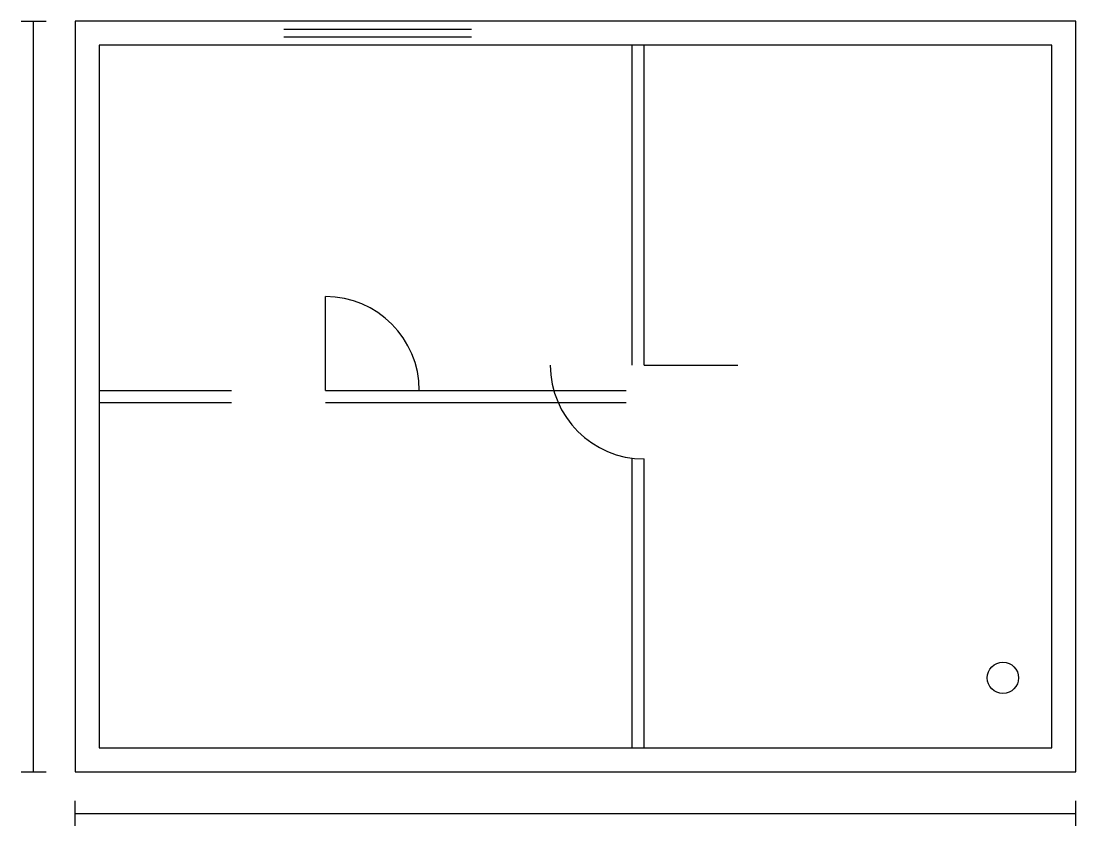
# Model space of a CAD drawing. Header units: millimetres. Extents: x -520 to 9600, y -520 to 7200.
import ezdxf

# ---------------------------------------------------------------- set-up
doc = ezdxf.new("R2010")
doc.units = ezdxf.units.MM
for name, color, linetype in [('COLUMNS', 6, 'CONTINUOUS'), ('DIM', 2, 'CONTINUOUS'), ('DOORS', 3, 'CONTINUOUS'), ('PARTITIONS', 8, 'CONTINUOUS'), ('WALLS', 7, 'CONTINUOUS'), ('WINDOWS', 5, 'CONTINUOUS')]:
    doc.layers.add(name, color=color, linetype=linetype)

msp = doc.modelspace()

# ---------------------------------------------------------------- linework, layer by layer
at = {"layer": 'COLUMNS'}
msp.add_circle((8900, 900), 150, dxfattribs=at)
at = {"layer": 'DIM'}
for p, q in [((-520, 7200), (-280, 7200)), ((-400, 0), (-400, 7200)), ((-520, 0), (-280, 0)), ((0, -520), (0, -280)), ((9600, -520), (9600, -280)), ((0, -400), (9600, -400))]:
    msp.add_line(p, q, dxfattribs=at)
at = {"layer": 'DOORS'}
for p, q in [((2400, 3657.5), (2400, 4557.5)), ((5457.5, 3900), (6357.5, 3900))]:
    msp.add_line(p, q, dxfattribs=at)
for centre, start, end in [((2400, 3657.5), 0, 90), ((5457.5, 3900), 180, 270)]:
    msp.add_arc(centre, 900, start, end, dxfattribs=at)
at = {"layer": 'PARTITIONS'}
for p, q in [((5342.5, 3900), (5342.5, 6970)), ((5457.5, 3900), (5457.5, 6970)), ((230, 3657.5), (1500, 3657.5)), ((2400, 3657.5), (5285, 3657.5)), ((230, 3542.5), (1500, 3542.5)), ((2400, 3542.5), (5285, 3542.5)), ((5342.5, 230), (5342.5, 3000)), ((5457.5, 230), (5457.5, 3000))]:
    msp.add_line(p, q, dxfattribs=at)
at = {"layer": 'WALLS'}
for p, q in [((9600, 7200), (0, 7200)), ((0, 7200), (0, 0)), ((9600, 0), (9600, 7200)), ((9370, 6970), (230, 6970)), ((230, 6970), (230, 230)), ((9370, 230), (9370, 6970)), ((230, 230), (9370, 230)), ((0, 0), (9600, 0))]:
    msp.add_line(p, q, dxfattribs=at)
at = {"layer": 'WINDOWS'}
for p, q in [((2000, 7124.1), (3800, 7124.1)), ((2000, 7048.2), (3800, 7048.2))]:
    msp.add_line(p, q, dxfattribs=at)

doc.saveas('drawing.dxf')
